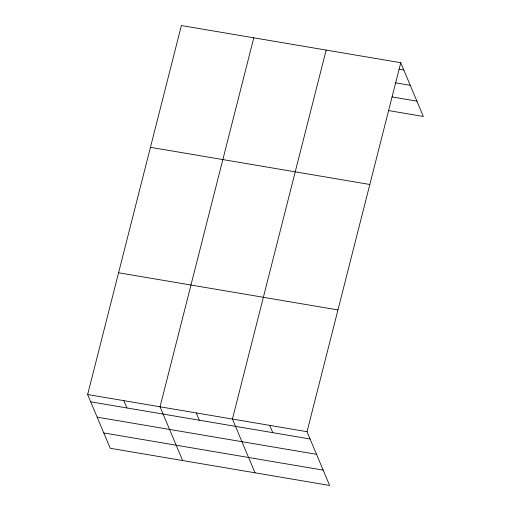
<?xml version="1.0" encoding="UTF-8"?>
<svg xmlns="http://www.w3.org/2000/svg" width="511" height="511" viewBox="0 0 511 511"><rect width="100%" height="100%" fill="white"/><g stroke="black" fill="none" stroke-linecap="round" stroke-linejoin="round"><path stroke-width="0.77" d="M400.758 62.719L307.022 431.693L329.614 485.45L110.242 448.281L87.643 394.53L181.386 25.55L400.758 62.719L423.357 116.47L388.392 110.548M253.782 37.814L160.039 406.794L182.631 460.552M326.171 50.078L232.428 419.058L255.027 472.816M399.168 69.221L403.831 70.013M395.508 82.839L410.276 85.343M392.052 96.93L416.912 101.14M150.451 147.315L369.823 184.477M118.578 272.765L337.956 309.934M87.643 394.53L307.022 431.693M90.709 401.825L310.088 438.987M97.154 417.155L316.533 454.324M103.797 432.951L323.169 470.12M269.725 425.376L272.791 432.67M196.237 412.926L199.303 420.221M123.841 400.662L126.907 407.957"/></g></svg>
